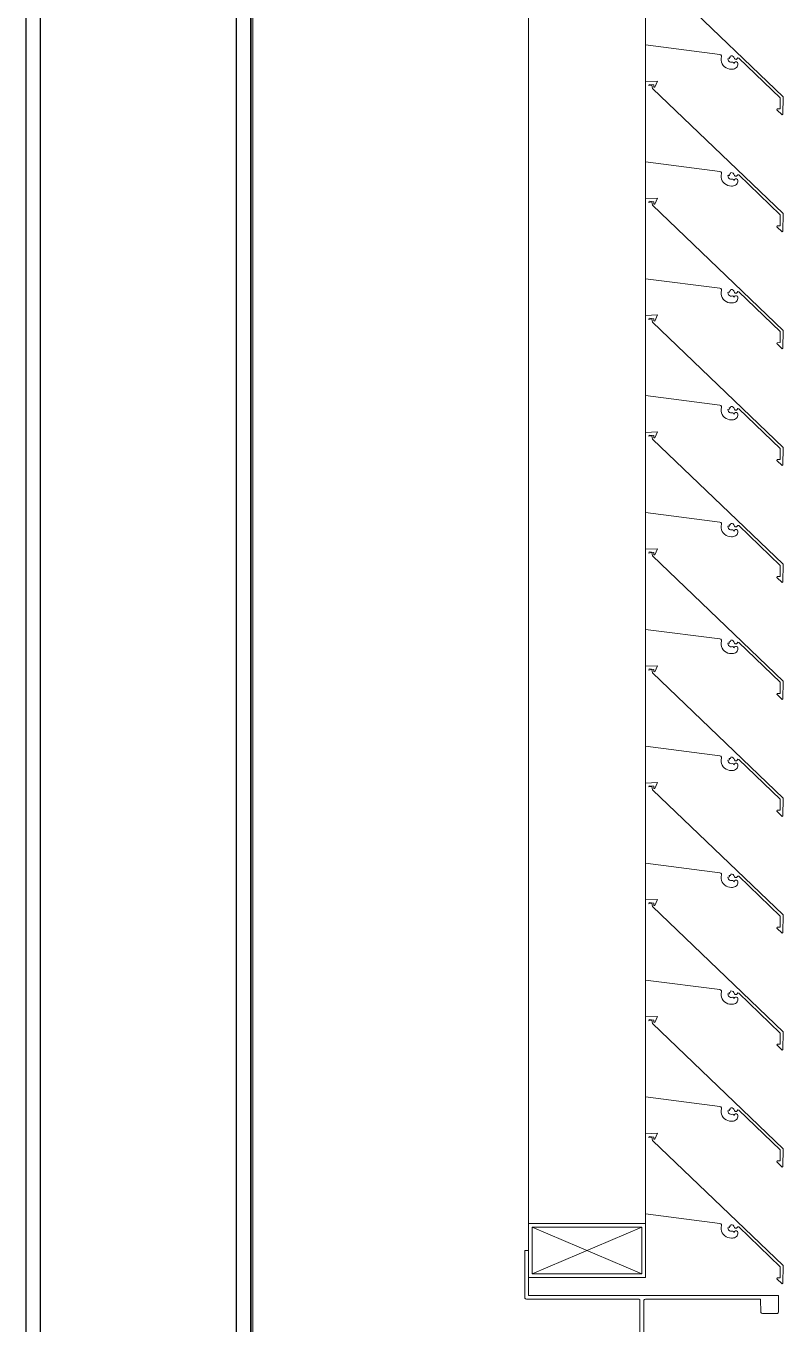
# Model space of a CAD drawing. Header units: millimetres. Extents: x -220592 to 404889, y -217665 to 38245.
# Drawn here: x 36473 to 36894, y -40585 to -39863 of the extents above; entities that cross this region are included whole.
import ezdxf

# ---------------------------------------------------------------- set-up
doc = ezdxf.new("R2010")
doc.units = ezdxf.units.MM
doc.set_wipeout_variables(frame=1)
doc.linetypes.add('XKITLINE00', pattern=[0])
for name, color, linetype in [('000 - 0_HIDE_OBJ_FRAMING_DEF_SUB_1', 7, 'Continuous'), ('000 - STRUCTURE_STEEL_FRAMING_SUB_COLOR_1', 7, 'Continuous'), ('000 - STRUCTURE_STEEL_FRAMING_SUB_COLOR_2', 7, 'Continuous'), ('000 - STRUCTURE_STEEL_FRAMING_WIPEOUT_', 7, 'Continuous')]:
    doc.layers.add(name, color=color, linetype=linetype)
doc.layers.add('Part', color=7, linetype='Continuous', lineweight=0)

# ---------------------------------------------------------------- blocks, each defined once
blk = doc.blocks.new('*A14519')
at = {"layer": 'Part', "color": 7, "linetype": 'XKITLINE00', "lineweight": 0}
for p, q in [((-81.668236, 116.556123), (-81.668243, 116.110453)), ((-81.60055, 116.558745), (-81.668236, 116.556123)), ((-81.648356, 116.534428), (-81.64632, 116.541001)), ((-81.63134, 116.537332), (-81.648356, 116.534428)), ((-81.64632, 116.541001), (-81.621337, 116.537861)), ((-81.628443, 116.518789), (-81.63134, 116.537332)), ((-80.903321, 115.822543), (-81.628443, 116.518789)), ((-81.621337, 116.537861), (-81.621208, 116.52567)), ((-81.621208, 116.52567), (-81.616085, 116.525258)), ((-81.616085, 116.525258), (-81.60055, 116.558745)), ((-81.668243, 116.110453), (-81.254237, 116.057423)), ((-81.254237, 116.057423), (-81.249162, 116.055233)), ((-81.249162, 116.055233), (-81.246025, 116.050681)), ((-81.245786, 116.045159), (-81.247272, 116.035025)), ((-81.247272, 116.035025), (-81.246897, 116.024789)), ((-81.246897, 116.024789), (-81.244674, 116.01479)), ((-81.246025, 116.050681), (-81.245786, 116.045159)), ((-81.244674, 116.01479), (-81.240676, 116.00536)), ((-81.240676, 116.00536), (-81.235036, 115.99681)), ((-81.235036, 115.99681), (-81.22794, 115.989423)), ((-81.209279, 116.033625), (-81.201573, 116.034731)), ((-81.20871, 116.027141), (-81.209279, 116.033625)), ((-81.205908, 116.021267), (-81.20871, 116.027141)), ((-81.201226, 116.016745), (-81.205908, 116.021267)), ((-81.202743, 116.041791), (-81.195578, 116.042735)), ((-81.201573, 116.034731), (-81.202743, 116.041791)), ((-81.195258, 116.014147), (-81.201226, 116.016745)), ((-81.195578, 116.042735), (-81.193256, 116.050125)), ((-81.188758, 116.013803), (-81.195258, 116.014147)), ((-81.193256, 116.050125), (-81.186584, 116.049703)), ((-81.18284, 116.014708), (-81.188758, 116.013803)), ((-81.186584, 116.049703), (-81.180508, 116.046913)), ((-81.178029, 116.012301), (-81.18284, 116.014708)), ((-81.180508, 116.046913), (-81.175841, 116.042126)), ((-81.175999, 116.00732), (-81.178029, 116.012301)), ((-81.173057, 116.012792), (-81.175999, 116.00732)), ((-81.175841, 116.042126), (-81.172727, 116.034553)), ((-81.1679, 116.01601), (-81.173057, 116.012792)), ((-81.172727, 116.034553), (-81.168544, 116.030396)), ((-81.168544, 116.030396), (-81.16265, 116.03019)), ((-81.161823, 116.015998), (-81.1679, 116.01601)), ((-81.16265, 116.03019), (-81.158186, 116.034044)), ((-81.156679, 116.012761), (-81.161823, 116.015998)), ((-81.159024, 115.988958), (-81.15627, 115.994021)), ((-81.158186, 116.034044), (-81.154531, 116.038671)), ((-81.154039, 116.007287), (-81.156679, 116.012761)), ((-81.15627, 115.994021), (-81.154535, 115.999517)), ((-81.154535, 115.999517), (-81.154039, 116.007287)), ((-81.154531, 116.038671), (-81.149372, 116.037579)), ((-81.149372, 116.037579), (-80.918356, 115.816176)), ((-81.22794, 115.989423), (-81.219624, 115.983445)), ((-81.219624, 115.983445), (-81.210361, 115.979072)), ((-81.210361, 115.979072), (-81.20046, 115.976449)), ((-81.20046, 115.976449), (-81.190247, 115.975664)), ((-81.190247, 115.975664), (-81.183448, 115.975762)), ((-81.183448, 115.975762), (-81.17772, 115.976398)), ((-81.17772, 115.976398), (-81.172219, 115.978117)), ((-81.172219, 115.978117), (-81.167149, 115.980857)), ((-81.167149, 115.980857), (-81.162695, 115.984515)), ((-81.162695, 115.984515), (-81.159024, 115.988958)), ((-80.918356, 115.816176), (-80.918699, 115.75483)), ((-80.903874, 115.723392), (-80.903321, 115.822543)), ((-80.936119, 115.754733), (-80.937204, 115.749812)), ((-80.937204, 115.749812), (-80.908555, 115.720923)), ((-80.918699, 115.75483), (-80.936119, 115.754733)), ((-80.908555, 115.720923), (-80.903874, 115.723392))]:
    blk.add_line(p, q, dxfattribs=at)
blk = doc.blocks.new('*A14520')
at = {"layer": 'Part', "color": 7, "linetype": 'XKITLINE00', "lineweight": 0}
for p, q in [((-81.668236, 115.906123), (-81.668243, 115.460453)), ((-81.60055, 115.908745), (-81.668236, 115.906123)), ((-81.648356, 115.884428), (-81.64632, 115.891001)), ((-81.63134, 115.887332), (-81.648356, 115.884428)), ((-81.64632, 115.891001), (-81.621337, 115.887861)), ((-81.628443, 115.868789), (-81.63134, 115.887332)), ((-80.903321, 115.172543), (-81.628443, 115.868789)), ((-81.621337, 115.887861), (-81.621208, 115.87567)), ((-81.621208, 115.87567), (-81.616085, 115.875258)), ((-81.616085, 115.875258), (-81.60055, 115.908745)), ((-81.668243, 115.460453), (-81.254237, 115.407423)), ((-81.254237, 115.407423), (-81.249162, 115.405233)), ((-81.249162, 115.405233), (-81.246025, 115.400681)), ((-81.245786, 115.395159), (-81.247272, 115.385025)), ((-81.247272, 115.385025), (-81.246897, 115.374789)), ((-81.246897, 115.374789), (-81.244674, 115.36479)), ((-81.246025, 115.400681), (-81.245786, 115.395159)), ((-81.244674, 115.36479), (-81.240676, 115.35536)), ((-81.240676, 115.35536), (-81.235036, 115.34681)), ((-81.235036, 115.34681), (-81.22794, 115.339423)), ((-81.209279, 115.383625), (-81.201573, 115.384731)), ((-81.20871, 115.377141), (-81.209279, 115.383625)), ((-81.205908, 115.371267), (-81.20871, 115.377141)), ((-81.201226, 115.366745), (-81.205908, 115.371267)), ((-81.202743, 115.391791), (-81.195578, 115.392735)), ((-81.201573, 115.384731), (-81.202743, 115.391791)), ((-81.195258, 115.364147), (-81.201226, 115.366745)), ((-81.195578, 115.392735), (-81.193256, 115.400125)), ((-81.188758, 115.363803), (-81.195258, 115.364147)), ((-81.193256, 115.400125), (-81.186584, 115.399703)), ((-81.18284, 115.364708), (-81.188758, 115.363803)), ((-81.186584, 115.399703), (-81.180508, 115.396913)), ((-81.178029, 115.362301), (-81.18284, 115.364708)), ((-81.180508, 115.396913), (-81.175841, 115.392126)), ((-81.175999, 115.35732), (-81.178029, 115.362301)), ((-81.173057, 115.362792), (-81.175999, 115.35732)), ((-81.175841, 115.392126), (-81.172727, 115.384553)), ((-81.1679, 115.36601), (-81.173057, 115.362792)), ((-81.172727, 115.384553), (-81.168544, 115.380396)), ((-81.168544, 115.380396), (-81.16265, 115.38019)), ((-81.161823, 115.365998), (-81.1679, 115.36601)), ((-81.16265, 115.38019), (-81.158186, 115.384044)), ((-81.156679, 115.362761), (-81.161823, 115.365998)), ((-81.159024, 115.338958), (-81.15627, 115.344021)), ((-81.158186, 115.384044), (-81.154531, 115.388671)), ((-81.154039, 115.357287), (-81.156679, 115.362761)), ((-81.15627, 115.344021), (-81.154535, 115.349517)), ((-81.154535, 115.349517), (-81.154039, 115.357287)), ((-81.154531, 115.388671), (-81.149372, 115.387579)), ((-81.149372, 115.387579), (-80.918356, 115.166176)), ((-81.22794, 115.339423), (-81.219624, 115.333445)), ((-81.219624, 115.333445), (-81.210361, 115.329072)), ((-81.210361, 115.329072), (-81.20046, 115.326449)), ((-81.20046, 115.326449), (-81.190247, 115.325664)), ((-81.190247, 115.325664), (-81.183448, 115.325762)), ((-81.183448, 115.325762), (-81.17772, 115.326398)), ((-81.17772, 115.326398), (-81.172219, 115.328117)), ((-81.172219, 115.328117), (-81.167149, 115.330857)), ((-81.167149, 115.330857), (-81.162695, 115.334515)), ((-81.162695, 115.334515), (-81.159024, 115.338958)), ((-80.918356, 115.166176), (-80.918699, 115.10483)), ((-80.903874, 115.073392), (-80.903321, 115.172543)), ((-80.936119, 115.104733), (-80.937204, 115.099812)), ((-80.937204, 115.099812), (-80.908555, 115.070923)), ((-80.918699, 115.10483), (-80.936119, 115.104733)), ((-80.908555, 115.070923), (-80.903874, 115.073392))]:
    blk.add_line(p, q, dxfattribs=at)
blk = doc.blocks.new('*A14521')
at = {"layer": 'Part', "color": 7, "linetype": 'XKITLINE00', "lineweight": 0}
for p, q in [((-81.668236, 115.256123), (-81.668243, 114.810453)), ((-81.60055, 115.258745), (-81.668236, 115.256123)), ((-81.648356, 115.234428), (-81.64632, 115.241001)), ((-81.63134, 115.237332), (-81.648356, 115.234428)), ((-81.64632, 115.241001), (-81.621337, 115.237861)), ((-81.628443, 115.218789), (-81.63134, 115.237332)), ((-80.903321, 114.522543), (-81.628443, 115.218789)), ((-81.621337, 115.237861), (-81.621208, 115.22567)), ((-81.621208, 115.22567), (-81.616085, 115.225258)), ((-81.616085, 115.225258), (-81.60055, 115.258745)), ((-81.668243, 114.810453), (-81.254237, 114.757423)), ((-81.254237, 114.757423), (-81.249162, 114.755233)), ((-81.249162, 114.755233), (-81.246025, 114.750681)), ((-81.245786, 114.745159), (-81.247272, 114.735025)), ((-81.247272, 114.735025), (-81.246897, 114.724789)), ((-81.246897, 114.724789), (-81.244674, 114.71479)), ((-81.246025, 114.750681), (-81.245786, 114.745159)), ((-81.244674, 114.71479), (-81.240676, 114.70536)), ((-81.240676, 114.70536), (-81.235036, 114.69681)), ((-81.235036, 114.69681), (-81.22794, 114.689423)), ((-81.209279, 114.733625), (-81.201573, 114.734731)), ((-81.20871, 114.727141), (-81.209279, 114.733625)), ((-81.205908, 114.721267), (-81.20871, 114.727141)), ((-81.201226, 114.716745), (-81.205908, 114.721267)), ((-81.202743, 114.741791), (-81.195578, 114.742735)), ((-81.201573, 114.734731), (-81.202743, 114.741791)), ((-81.195258, 114.714147), (-81.201226, 114.716745)), ((-81.195578, 114.742735), (-81.193256, 114.750125)), ((-81.188758, 114.713803), (-81.195258, 114.714147)), ((-81.193256, 114.750125), (-81.186584, 114.749703)), ((-81.18284, 114.714708), (-81.188758, 114.713803)), ((-81.186584, 114.749703), (-81.180508, 114.746913)), ((-81.178029, 114.712301), (-81.18284, 114.714708)), ((-81.180508, 114.746913), (-81.175841, 114.742126)), ((-81.175999, 114.70732), (-81.178029, 114.712301)), ((-81.173057, 114.712792), (-81.175999, 114.70732)), ((-81.175841, 114.742126), (-81.172727, 114.734553)), ((-81.1679, 114.71601), (-81.173057, 114.712792)), ((-81.172727, 114.734553), (-81.168544, 114.730396)), ((-81.168544, 114.730396), (-81.16265, 114.73019)), ((-81.161823, 114.715998), (-81.1679, 114.71601)), ((-81.16265, 114.73019), (-81.158186, 114.734044)), ((-81.156679, 114.712761), (-81.161823, 114.715998)), ((-81.159024, 114.688958), (-81.15627, 114.694021)), ((-81.158186, 114.734044), (-81.154531, 114.738671)), ((-81.154039, 114.707287), (-81.156679, 114.712761)), ((-81.15627, 114.694021), (-81.154535, 114.699517)), ((-81.154535, 114.699517), (-81.154039, 114.707287)), ((-81.154531, 114.738671), (-81.149372, 114.737579)), ((-81.149372, 114.737579), (-80.918356, 114.516176)), ((-81.22794, 114.689423), (-81.219624, 114.683445)), ((-81.219624, 114.683445), (-81.210361, 114.679072)), ((-81.210361, 114.679072), (-81.20046, 114.676449)), ((-81.20046, 114.676449), (-81.190247, 114.675664)), ((-81.190247, 114.675664), (-81.183448, 114.675762)), ((-81.183448, 114.675762), (-81.17772, 114.676398)), ((-81.17772, 114.676398), (-81.172219, 114.678117)), ((-81.172219, 114.678117), (-81.167149, 114.680857)), ((-81.167149, 114.680857), (-81.162695, 114.684515)), ((-81.162695, 114.684515), (-81.159024, 114.688958)), ((-80.918356, 114.516176), (-80.918699, 114.45483)), ((-80.903874, 114.423392), (-80.903321, 114.522543)), ((-80.936119, 114.454733), (-80.937204, 114.449812)), ((-80.937204, 114.449812), (-80.908555, 114.420923)), ((-80.918699, 114.45483), (-80.936119, 114.454733)), ((-80.908555, 114.420923), (-80.903874, 114.423392))]:
    blk.add_line(p, q, dxfattribs=at)
blk = doc.blocks.new('*A14522')
at = {"layer": 'Part', "color": 7, "linetype": 'XKITLINE00', "lineweight": 0}
for p, q in [((-81.668236, 114.606123), (-81.668243, 114.160453)), ((-81.60055, 114.608745), (-81.668236, 114.606123)), ((-81.648356, 114.584428), (-81.64632, 114.591001)), ((-81.63134, 114.587332), (-81.648356, 114.584428)), ((-81.64632, 114.591001), (-81.621337, 114.587861)), ((-81.628443, 114.568789), (-81.63134, 114.587332)), ((-80.903321, 113.872543), (-81.628443, 114.568789)), ((-81.621337, 114.587861), (-81.621208, 114.57567)), ((-81.621208, 114.57567), (-81.616085, 114.575258)), ((-81.616085, 114.575258), (-81.60055, 114.608745)), ((-81.668243, 114.160453), (-81.254237, 114.107423)), ((-81.254237, 114.107423), (-81.249162, 114.105233)), ((-81.249162, 114.105233), (-81.246025, 114.100681)), ((-81.245786, 114.095159), (-81.247272, 114.085025)), ((-81.247272, 114.085025), (-81.246897, 114.074789)), ((-81.246897, 114.074789), (-81.244674, 114.06479)), ((-81.246025, 114.100681), (-81.245786, 114.095159)), ((-81.244674, 114.06479), (-81.240676, 114.05536)), ((-81.240676, 114.05536), (-81.235036, 114.04681)), ((-81.235036, 114.04681), (-81.22794, 114.039423)), ((-81.209279, 114.083625), (-81.201573, 114.084731)), ((-81.20871, 114.077141), (-81.209279, 114.083625)), ((-81.205908, 114.071267), (-81.20871, 114.077141)), ((-81.201226, 114.066745), (-81.205908, 114.071267)), ((-81.202743, 114.091791), (-81.195578, 114.092735)), ((-81.201573, 114.084731), (-81.202743, 114.091791)), ((-81.195258, 114.064147), (-81.201226, 114.066745)), ((-81.195578, 114.092735), (-81.193256, 114.100125)), ((-81.188758, 114.063803), (-81.195258, 114.064147)), ((-81.193256, 114.100125), (-81.186584, 114.099703)), ((-81.18284, 114.064708), (-81.188758, 114.063803)), ((-81.186584, 114.099703), (-81.180508, 114.096913)), ((-81.178029, 114.062301), (-81.18284, 114.064708)), ((-81.180508, 114.096913), (-81.175841, 114.092126)), ((-81.175999, 114.05732), (-81.178029, 114.062301)), ((-81.173057, 114.062792), (-81.175999, 114.05732)), ((-81.175841, 114.092126), (-81.172727, 114.084553)), ((-81.1679, 114.06601), (-81.173057, 114.062792)), ((-81.172727, 114.084553), (-81.168544, 114.080396)), ((-81.168544, 114.080396), (-81.16265, 114.08019)), ((-81.161823, 114.065998), (-81.1679, 114.06601)), ((-81.16265, 114.08019), (-81.158186, 114.084044)), ((-81.156679, 114.062761), (-81.161823, 114.065998)), ((-81.159024, 114.038958), (-81.15627, 114.044021)), ((-81.158186, 114.084044), (-81.154531, 114.088671)), ((-81.154039, 114.057287), (-81.156679, 114.062761)), ((-81.15627, 114.044021), (-81.154535, 114.049517)), ((-81.154535, 114.049517), (-81.154039, 114.057287)), ((-81.154531, 114.088671), (-81.149372, 114.087579)), ((-81.149372, 114.087579), (-80.918356, 113.866176)), ((-81.22794, 114.039423), (-81.219624, 114.033445)), ((-81.219624, 114.033445), (-81.210361, 114.029072)), ((-81.210361, 114.029072), (-81.20046, 114.026449)), ((-81.20046, 114.026449), (-81.190247, 114.025664)), ((-81.190247, 114.025664), (-81.183448, 114.025762)), ((-81.183448, 114.025762), (-81.17772, 114.026398)), ((-81.17772, 114.026398), (-81.172219, 114.028117)), ((-81.172219, 114.028117), (-81.167149, 114.030857)), ((-81.167149, 114.030857), (-81.162695, 114.034515)), ((-81.162695, 114.034515), (-81.159024, 114.038958)), ((-80.918356, 113.866176), (-80.918699, 113.80483)), ((-80.903874, 113.773392), (-80.903321, 113.872543)), ((-80.936119, 113.804733), (-80.937204, 113.799812)), ((-80.937204, 113.799812), (-80.908555, 113.770923)), ((-80.918699, 113.80483), (-80.936119, 113.804733)), ((-80.908555, 113.770923), (-80.903874, 113.773392))]:
    blk.add_line(p, q, dxfattribs=at)
blk = doc.blocks.new('*A14523')
at = {"layer": 'Part', "color": 7, "linetype": 'XKITLINE00', "lineweight": 0}
for p, q in [((-81.668236, 113.956123), (-81.668243, 113.510453)), ((-81.60055, 113.958745), (-81.668236, 113.956123)), ((-81.648356, 113.934428), (-81.64632, 113.941001)), ((-81.63134, 113.937332), (-81.648356, 113.934428)), ((-81.64632, 113.941001), (-81.621337, 113.937861)), ((-81.628443, 113.918789), (-81.63134, 113.937332)), ((-80.903321, 113.222543), (-81.628443, 113.918789)), ((-81.621337, 113.937861), (-81.621208, 113.92567)), ((-81.621208, 113.92567), (-81.616085, 113.925258)), ((-81.616085, 113.925258), (-81.60055, 113.958745)), ((-81.668243, 113.510453), (-81.254237, 113.457423)), ((-81.254237, 113.457423), (-81.249162, 113.455233)), ((-81.249162, 113.455233), (-81.246025, 113.450681)), ((-81.245786, 113.445159), (-81.247272, 113.435025)), ((-81.247272, 113.435025), (-81.246897, 113.424789)), ((-81.246897, 113.424789), (-81.244674, 113.41479)), ((-81.246025, 113.450681), (-81.245786, 113.445159)), ((-81.244674, 113.41479), (-81.240676, 113.40536)), ((-81.240676, 113.40536), (-81.235036, 113.39681)), ((-81.235036, 113.39681), (-81.22794, 113.389423)), ((-81.209279, 113.433625), (-81.201573, 113.434731)), ((-81.20871, 113.427141), (-81.209279, 113.433625)), ((-81.205908, 113.421267), (-81.20871, 113.427141)), ((-81.201226, 113.416745), (-81.205908, 113.421267)), ((-81.202743, 113.441791), (-81.195578, 113.442735)), ((-81.201573, 113.434731), (-81.202743, 113.441791)), ((-81.195258, 113.414147), (-81.201226, 113.416745)), ((-81.195578, 113.442735), (-81.193256, 113.450125)), ((-81.188758, 113.413803), (-81.195258, 113.414147)), ((-81.193256, 113.450125), (-81.186584, 113.449703)), ((-81.18284, 113.414708), (-81.188758, 113.413803)), ((-81.186584, 113.449703), (-81.180508, 113.446913)), ((-81.178029, 113.412301), (-81.18284, 113.414708)), ((-81.180508, 113.446913), (-81.175841, 113.442126)), ((-81.175999, 113.40732), (-81.178029, 113.412301)), ((-81.173057, 113.412792), (-81.175999, 113.40732)), ((-81.175841, 113.442126), (-81.172727, 113.434553)), ((-81.1679, 113.41601), (-81.173057, 113.412792)), ((-81.172727, 113.434553), (-81.168544, 113.430396)), ((-81.168544, 113.430396), (-81.16265, 113.43019)), ((-81.161823, 113.415998), (-81.1679, 113.41601)), ((-81.16265, 113.43019), (-81.158186, 113.434044)), ((-81.156679, 113.412761), (-81.161823, 113.415998)), ((-81.158186, 113.434044), (-81.154531, 113.438671)), ((-81.154039, 113.407287), (-81.156679, 113.412761)), ((-81.15627, 113.394021), (-81.154535, 113.399517)), ((-81.154535, 113.399517), (-81.154039, 113.407287)), ((-81.154531, 113.438671), (-81.149372, 113.437579)), ((-81.149372, 113.437579), (-80.918356, 113.216176)), ((-81.22794, 113.389423), (-81.219624, 113.383445)), ((-81.219624, 113.383445), (-81.210361, 113.379072)), ((-81.210361, 113.379072), (-81.20046, 113.376449)), ((-81.20046, 113.376449), (-81.190247, 113.375664)), ((-81.190247, 113.375664), (-81.183448, 113.375762)), ((-81.183448, 113.375762), (-81.17772, 113.376398)), ((-81.17772, 113.376398), (-81.172219, 113.378117)), ((-81.172219, 113.378117), (-81.167149, 113.380857)), ((-81.167149, 113.380857), (-81.162695, 113.384515)), ((-81.162695, 113.384515), (-81.159024, 113.388958)), ((-81.159024, 113.388958), (-81.15627, 113.394021)), ((-80.918356, 113.216176), (-80.918699, 113.15483)), ((-80.903874, 113.123392), (-80.903321, 113.222543)), ((-80.936119, 113.154733), (-80.937204, 113.149812)), ((-80.937204, 113.149812), (-80.908555, 113.120923)), ((-80.918699, 113.15483), (-80.936119, 113.154733)), ((-80.908555, 113.120923), (-80.903874, 113.123392))]:
    blk.add_line(p, q, dxfattribs=at)
blk = doc.blocks.new('*A14524')
at = {"layer": 'Part', "color": 7, "linetype": 'XKITLINE00', "lineweight": 0}
for p, q in [((-81.668236, 113.306123), (-81.668243, 112.860453)), ((-81.60055, 113.308745), (-81.668236, 113.306123)), ((-81.648356, 113.284428), (-81.64632, 113.291001)), ((-81.63134, 113.287332), (-81.648356, 113.284428)), ((-81.64632, 113.291001), (-81.621337, 113.287861)), ((-81.628443, 113.268789), (-81.63134, 113.287332)), ((-80.903321, 112.572543), (-81.628443, 113.268789)), ((-81.621337, 113.287861), (-81.621208, 113.27567)), ((-81.621208, 113.27567), (-81.616085, 113.275258)), ((-81.616085, 113.275258), (-81.60055, 113.308745)), ((-81.668243, 112.860453), (-81.254237, 112.807423)), ((-81.254237, 112.807423), (-81.249162, 112.805233)), ((-81.249162, 112.805233), (-81.246025, 112.800681)), ((-81.245786, 112.795159), (-81.247272, 112.785025)), ((-81.247272, 112.785025), (-81.246897, 112.774789)), ((-81.246897, 112.774789), (-81.244674, 112.76479)), ((-81.246025, 112.800681), (-81.245786, 112.795159)), ((-81.244674, 112.76479), (-81.240676, 112.75536)), ((-81.240676, 112.75536), (-81.235036, 112.74681)), ((-81.235036, 112.74681), (-81.22794, 112.739423)), ((-81.209279, 112.783625), (-81.201573, 112.784731)), ((-81.20871, 112.777141), (-81.209279, 112.783625)), ((-81.205908, 112.771267), (-81.20871, 112.777141)), ((-81.201226, 112.766745), (-81.205908, 112.771267)), ((-81.202743, 112.791791), (-81.195578, 112.792735)), ((-81.201573, 112.784731), (-81.202743, 112.791791)), ((-81.195258, 112.764147), (-81.201226, 112.766745)), ((-81.195578, 112.792735), (-81.193256, 112.800125)), ((-81.188758, 112.763803), (-81.195258, 112.764147)), ((-81.193256, 112.800125), (-81.186584, 112.799703)), ((-81.18284, 112.764708), (-81.188758, 112.763803)), ((-81.186584, 112.799703), (-81.180508, 112.796913)), ((-81.178029, 112.762301), (-81.18284, 112.764708)), ((-81.180508, 112.796913), (-81.175841, 112.792126)), ((-81.175999, 112.75732), (-81.178029, 112.762301)), ((-81.173057, 112.762792), (-81.175999, 112.75732)), ((-81.175841, 112.792126), (-81.172727, 112.784553)), ((-81.1679, 112.76601), (-81.173057, 112.762792)), ((-81.172727, 112.784553), (-81.168544, 112.780396)), ((-81.168544, 112.780396), (-81.16265, 112.78019)), ((-81.161823, 112.765998), (-81.1679, 112.76601)), ((-81.16265, 112.78019), (-81.158186, 112.784044)), ((-81.156679, 112.762761), (-81.161823, 112.765998)), ((-81.158186, 112.784044), (-81.154531, 112.788671)), ((-81.154039, 112.757287), (-81.156679, 112.762761)), ((-81.15627, 112.744021), (-81.154535, 112.749517)), ((-81.154535, 112.749517), (-81.154039, 112.757287)), ((-81.154531, 112.788671), (-81.149372, 112.787579)), ((-81.149372, 112.787579), (-80.918356, 112.566176)), ((-81.22794, 112.739423), (-81.219624, 112.733445)), ((-81.219624, 112.733445), (-81.210361, 112.729072)), ((-81.210361, 112.729072), (-81.20046, 112.726449)), ((-81.20046, 112.726449), (-81.190247, 112.725664)), ((-81.190247, 112.725664), (-81.183448, 112.725762)), ((-81.183448, 112.725762), (-81.17772, 112.726398)), ((-81.17772, 112.726398), (-81.172219, 112.728117)), ((-81.172219, 112.728117), (-81.167149, 112.730857)), ((-81.167149, 112.730857), (-81.162695, 112.734515)), ((-81.162695, 112.734515), (-81.159024, 112.738958)), ((-81.159024, 112.738958), (-81.15627, 112.744021)), ((-80.918356, 112.566176), (-80.918699, 112.50483)), ((-80.903874, 112.473392), (-80.903321, 112.572543)), ((-80.936119, 112.504733), (-80.937204, 112.499812)), ((-80.937204, 112.499812), (-80.908555, 112.470923)), ((-80.918699, 112.50483), (-80.936119, 112.504733)), ((-80.908555, 112.470923), (-80.903874, 112.473392))]:
    blk.add_line(p, q, dxfattribs=at)
blk = doc.blocks.new('*A14525')
at = {"layer": 'Part', "color": 7, "linetype": 'XKITLINE00', "lineweight": 0}
for p, q in [((-81.668236, 112.656123), (-81.668243, 112.210453)), ((-81.60055, 112.658745), (-81.668236, 112.656123)), ((-81.648356, 112.634428), (-81.64632, 112.641001)), ((-81.63134, 112.637332), (-81.648356, 112.634428)), ((-81.64632, 112.641001), (-81.621337, 112.637861)), ((-81.628443, 112.618789), (-81.63134, 112.637332)), ((-80.903321, 111.922543), (-81.628443, 112.618789)), ((-81.621337, 112.637861), (-81.621208, 112.62567)), ((-81.621208, 112.62567), (-81.616085, 112.625258)), ((-81.616085, 112.625258), (-81.60055, 112.658745)), ((-81.668243, 112.210453), (-81.254237, 112.157423)), ((-81.254237, 112.157423), (-81.249162, 112.155233)), ((-81.249162, 112.155233), (-81.246025, 112.150681)), ((-81.245786, 112.145159), (-81.247272, 112.135025)), ((-81.247272, 112.135025), (-81.246897, 112.124789)), ((-81.246897, 112.124789), (-81.244674, 112.11479)), ((-81.246025, 112.150681), (-81.245786, 112.145159)), ((-81.244674, 112.11479), (-81.240676, 112.10536)), ((-81.240676, 112.10536), (-81.235036, 112.09681)), ((-81.235036, 112.09681), (-81.22794, 112.089423)), ((-81.209279, 112.133625), (-81.201573, 112.134731)), ((-81.20871, 112.127141), (-81.209279, 112.133625)), ((-81.205908, 112.121267), (-81.20871, 112.127141)), ((-81.201226, 112.116745), (-81.205908, 112.121267)), ((-81.202743, 112.141791), (-81.195578, 112.142735)), ((-81.201573, 112.134731), (-81.202743, 112.141791)), ((-81.195258, 112.114147), (-81.201226, 112.116745)), ((-81.195578, 112.142735), (-81.193256, 112.150125)), ((-81.188758, 112.113803), (-81.195258, 112.114147)), ((-81.193256, 112.150125), (-81.186584, 112.149703)), ((-81.18284, 112.114708), (-81.188758, 112.113803)), ((-81.186584, 112.149703), (-81.180508, 112.146913)), ((-81.178029, 112.112301), (-81.18284, 112.114708)), ((-81.180508, 112.146913), (-81.175841, 112.142126)), ((-81.175999, 112.10732), (-81.178029, 112.112301)), ((-81.173057, 112.112792), (-81.175999, 112.10732)), ((-81.175841, 112.142126), (-81.172727, 112.134553)), ((-81.1679, 112.11601), (-81.173057, 112.112792)), ((-81.172727, 112.134553), (-81.168544, 112.130396)), ((-81.168544, 112.130396), (-81.16265, 112.13019)), ((-81.161823, 112.115998), (-81.1679, 112.11601)), ((-81.16265, 112.13019), (-81.158186, 112.134044)), ((-81.156679, 112.112761), (-81.161823, 112.115998)), ((-81.158186, 112.134044), (-81.154531, 112.138671)), ((-81.154039, 112.107287), (-81.156679, 112.112761)), ((-81.15627, 112.094021), (-81.154535, 112.099517)), ((-81.154535, 112.099517), (-81.154039, 112.107287)), ((-81.154531, 112.138671), (-81.149372, 112.137579)), ((-81.149372, 112.137579), (-80.918356, 111.916176)), ((-81.22794, 112.089423), (-81.219624, 112.083445)), ((-81.219624, 112.083445), (-81.210361, 112.079072)), ((-81.210361, 112.079072), (-81.20046, 112.076449)), ((-81.20046, 112.076449), (-81.190247, 112.075664)), ((-81.190247, 112.075664), (-81.183448, 112.075762)), ((-81.183448, 112.075762), (-81.17772, 112.076398)), ((-81.17772, 112.076398), (-81.172219, 112.078117)), ((-81.172219, 112.078117), (-81.167149, 112.080857)), ((-81.167149, 112.080857), (-81.162695, 112.084515)), ((-81.162695, 112.084515), (-81.159024, 112.088958)), ((-81.159024, 112.088958), (-81.15627, 112.094021)), ((-80.918356, 111.916176), (-80.918699, 111.85483)), ((-80.903874, 111.823392), (-80.903321, 111.922543)), ((-80.936119, 111.854733), (-80.937204, 111.849812)), ((-80.937204, 111.849812), (-80.908555, 111.820923)), ((-80.918699, 111.85483), (-80.936119, 111.854733)), ((-80.908555, 111.820923), (-80.903874, 111.823392))]:
    blk.add_line(p, q, dxfattribs=at)
blk = doc.blocks.new('*A14526')
at = {"layer": 'Part', "color": 7, "linetype": 'XKITLINE00', "lineweight": 0}
for p, q in [((-81.668236, 112.006123), (-81.668243, 111.560453)), ((-81.60055, 112.008745), (-81.668236, 112.006123)), ((-81.648356, 111.984428), (-81.64632, 111.991001)), ((-81.63134, 111.987332), (-81.648356, 111.984428)), ((-81.64632, 111.991001), (-81.621337, 111.987861)), ((-81.628443, 111.968789), (-81.63134, 111.987332)), ((-80.903321, 111.272543), (-81.628443, 111.968789)), ((-81.621337, 111.987861), (-81.621208, 111.97567)), ((-81.621208, 111.97567), (-81.616085, 111.975258)), ((-81.616085, 111.975258), (-81.60055, 112.008745)), ((-81.668243, 111.560453), (-81.254237, 111.507423)), ((-81.254237, 111.507423), (-81.249162, 111.505233)), ((-81.249162, 111.505233), (-81.246025, 111.500681)), ((-81.245786, 111.495159), (-81.247272, 111.485025)), ((-81.247272, 111.485025), (-81.246897, 111.474789)), ((-81.246897, 111.474789), (-81.244674, 111.46479)), ((-81.246025, 111.500681), (-81.245786, 111.495159)), ((-81.244674, 111.46479), (-81.240676, 111.45536)), ((-81.240676, 111.45536), (-81.235036, 111.44681)), ((-81.235036, 111.44681), (-81.22794, 111.439423)), ((-81.209279, 111.483625), (-81.201573, 111.484731)), ((-81.20871, 111.477141), (-81.209279, 111.483625)), ((-81.205908, 111.471267), (-81.20871, 111.477141)), ((-81.201226, 111.466745), (-81.205908, 111.471267)), ((-81.202743, 111.491791), (-81.195578, 111.492735)), ((-81.201573, 111.484731), (-81.202743, 111.491791)), ((-81.195258, 111.464147), (-81.201226, 111.466745)), ((-81.195578, 111.492735), (-81.193256, 111.500125)), ((-81.188758, 111.463803), (-81.195258, 111.464147)), ((-81.193256, 111.500125), (-81.186584, 111.499703)), ((-81.18284, 111.464708), (-81.188758, 111.463803)), ((-81.186584, 111.499703), (-81.180508, 111.496913)), ((-81.178029, 111.462301), (-81.18284, 111.464708)), ((-81.180508, 111.496913), (-81.175841, 111.492126)), ((-81.175999, 111.45732), (-81.178029, 111.462301)), ((-81.173057, 111.462792), (-81.175999, 111.45732)), ((-81.175841, 111.492126), (-81.172727, 111.484553)), ((-81.1679, 111.46601), (-81.173057, 111.462792)), ((-81.172727, 111.484553), (-81.168544, 111.480396)), ((-81.168544, 111.480396), (-81.16265, 111.48019)), ((-81.161823, 111.465998), (-81.1679, 111.46601)), ((-81.16265, 111.48019), (-81.158186, 111.484044)), ((-81.156679, 111.462761), (-81.161823, 111.465998)), ((-81.158186, 111.484044), (-81.154531, 111.488671)), ((-81.154039, 111.457287), (-81.156679, 111.462761)), ((-81.15627, 111.444021), (-81.154535, 111.449517)), ((-81.154535, 111.449517), (-81.154039, 111.457287)), ((-81.154531, 111.488671), (-81.149372, 111.487579)), ((-81.149372, 111.487579), (-80.918356, 111.266176)), ((-81.22794, 111.439423), (-81.219624, 111.433445)), ((-81.219624, 111.433445), (-81.210361, 111.429072)), ((-81.210361, 111.429072), (-81.20046, 111.426449)), ((-81.20046, 111.426449), (-81.190247, 111.425664)), ((-81.190247, 111.425664), (-81.183448, 111.425762)), ((-81.183448, 111.425762), (-81.17772, 111.426398)), ((-81.17772, 111.426398), (-81.172219, 111.428117)), ((-81.172219, 111.428117), (-81.167149, 111.430857)), ((-81.167149, 111.430857), (-81.162695, 111.434515)), ((-81.162695, 111.434515), (-81.159024, 111.438958)), ((-81.159024, 111.438958), (-81.15627, 111.444021)), ((-80.918356, 111.266176), (-80.918699, 111.20483)), ((-80.903874, 111.173392), (-80.903321, 111.272543)), ((-80.936119, 111.204733), (-80.937204, 111.199812)), ((-80.937204, 111.199812), (-80.908555, 111.170923)), ((-80.918699, 111.20483), (-80.936119, 111.204733)), ((-80.908555, 111.170923), (-80.903874, 111.173392))]:
    blk.add_line(p, q, dxfattribs=at)
blk = doc.blocks.new('*A14527')
at = {"layer": 'Part', "color": 7, "linetype": 'XKITLINE00', "lineweight": 0}
for p, q in [((-81.668236, 111.356123), (-81.668243, 110.910453)), ((-81.60055, 111.358745), (-81.668236, 111.356123)), ((-81.648356, 111.334428), (-81.64632, 111.341001)), ((-81.63134, 111.337332), (-81.648356, 111.334428)), ((-81.64632, 111.341001), (-81.621337, 111.337861)), ((-81.628443, 111.318789), (-81.63134, 111.337332)), ((-80.903321, 110.622543), (-81.628443, 111.318789)), ((-81.621337, 111.337861), (-81.621208, 111.32567)), ((-81.621208, 111.32567), (-81.616085, 111.325258)), ((-81.616085, 111.325258), (-81.60055, 111.358745)), ((-81.668243, 110.910453), (-81.254237, 110.857423)), ((-81.254237, 110.857423), (-81.249162, 110.855233)), ((-81.249162, 110.855233), (-81.246025, 110.850681)), ((-81.245786, 110.845159), (-81.247272, 110.835025)), ((-81.247272, 110.835025), (-81.246897, 110.824789)), ((-81.246897, 110.824789), (-81.244674, 110.81479)), ((-81.246025, 110.850681), (-81.245786, 110.845159)), ((-81.244674, 110.81479), (-81.240676, 110.80536)), ((-81.240676, 110.80536), (-81.235036, 110.79681)), ((-81.235036, 110.79681), (-81.22794, 110.789423)), ((-81.209279, 110.833625), (-81.201573, 110.834731)), ((-81.20871, 110.827141), (-81.209279, 110.833625)), ((-81.205908, 110.821267), (-81.20871, 110.827141)), ((-81.201226, 110.816745), (-81.205908, 110.821267)), ((-81.202743, 110.841791), (-81.195578, 110.842735)), ((-81.201573, 110.834731), (-81.202743, 110.841791)), ((-81.195258, 110.814147), (-81.201226, 110.816745)), ((-81.195578, 110.842735), (-81.193256, 110.850125)), ((-81.188758, 110.813803), (-81.195258, 110.814147)), ((-81.193256, 110.850125), (-81.186584, 110.849703)), ((-81.18284, 110.814708), (-81.188758, 110.813803)), ((-81.186584, 110.849703), (-81.180508, 110.846913)), ((-81.178029, 110.812301), (-81.18284, 110.814708)), ((-81.180508, 110.846913), (-81.175841, 110.842126)), ((-81.175999, 110.80732), (-81.178029, 110.812301)), ((-81.173057, 110.812792), (-81.175999, 110.80732)), ((-81.175841, 110.842126), (-81.172727, 110.834553)), ((-81.1679, 110.81601), (-81.173057, 110.812792)), ((-81.172727, 110.834553), (-81.168544, 110.830396)), ((-81.168544, 110.830396), (-81.16265, 110.83019)), ((-81.161823, 110.815998), (-81.1679, 110.81601)), ((-81.16265, 110.83019), (-81.158186, 110.834044)), ((-81.156679, 110.812761), (-81.161823, 110.815998)), ((-81.158186, 110.834044), (-81.154531, 110.838671)), ((-81.154039, 110.807287), (-81.156679, 110.812761)), ((-81.15627, 110.794021), (-81.154535, 110.799517)), ((-81.154535, 110.799517), (-81.154039, 110.807287)), ((-81.154531, 110.838671), (-81.149372, 110.837579)), ((-81.149372, 110.837579), (-80.918356, 110.616176)), ((-81.22794, 110.789423), (-81.219624, 110.783445)), ((-81.219624, 110.783445), (-81.210361, 110.779072)), ((-81.210361, 110.779072), (-81.20046, 110.776449)), ((-81.20046, 110.776449), (-81.190247, 110.775664)), ((-81.190247, 110.775664), (-81.183448, 110.775762)), ((-81.183448, 110.775762), (-81.17772, 110.776398)), ((-81.17772, 110.776398), (-81.172219, 110.778117)), ((-81.172219, 110.778117), (-81.167149, 110.780857)), ((-81.167149, 110.780857), (-81.162695, 110.784515)), ((-81.162695, 110.784515), (-81.159024, 110.788958)), ((-81.159024, 110.788958), (-81.15627, 110.794021)), ((-80.918356, 110.616176), (-80.918699, 110.55483)), ((-80.903874, 110.523392), (-80.903321, 110.622543)), ((-80.936119, 110.554733), (-80.937204, 110.549812)), ((-80.937204, 110.549812), (-80.908555, 110.520923)), ((-80.918699, 110.55483), (-80.936119, 110.554733)), ((-80.908555, 110.520923), (-80.903874, 110.523392))]:
    blk.add_line(p, q, dxfattribs=at)
blk = doc.blocks.new('*A14528')
at = {"layer": 'Part', "color": 7, "linetype": 'XKITLINE00', "lineweight": 0}
for p, q in [((-81.668236, 110.706123), (-81.668243, 110.260453)), ((-81.60055, 110.708745), (-81.668236, 110.706123)), ((-81.648356, 110.684428), (-81.64632, 110.691001)), ((-81.63134, 110.687332), (-81.648356, 110.684428)), ((-81.64632, 110.691001), (-81.621337, 110.687861)), ((-81.628443, 110.668789), (-81.63134, 110.687332)), ((-80.903321, 109.972543), (-81.628443, 110.668789)), ((-81.621337, 110.687861), (-81.621208, 110.67567)), ((-81.621208, 110.67567), (-81.616085, 110.675258)), ((-81.616085, 110.675258), (-81.60055, 110.708745)), ((-81.668243, 110.260453), (-81.254237, 110.207423)), ((-81.254237, 110.207423), (-81.249162, 110.205233)), ((-81.249162, 110.205233), (-81.246025, 110.200681)), ((-81.245786, 110.195159), (-81.247272, 110.185025)), ((-81.247272, 110.185025), (-81.246897, 110.174789)), ((-81.246897, 110.174789), (-81.244674, 110.16479)), ((-81.246025, 110.200681), (-81.245786, 110.195159)), ((-81.244674, 110.16479), (-81.240676, 110.15536)), ((-81.240676, 110.15536), (-81.235036, 110.14681)), ((-81.235036, 110.14681), (-81.22794, 110.139423)), ((-81.209279, 110.183625), (-81.201573, 110.184731)), ((-81.20871, 110.177141), (-81.209279, 110.183625)), ((-81.205908, 110.171267), (-81.20871, 110.177141)), ((-81.201226, 110.166745), (-81.205908, 110.171267)), ((-81.202743, 110.191791), (-81.195578, 110.192735)), ((-81.201573, 110.184731), (-81.202743, 110.191791)), ((-81.195258, 110.164147), (-81.201226, 110.166745)), ((-81.195578, 110.192735), (-81.193256, 110.200125)), ((-81.188758, 110.163803), (-81.195258, 110.164147)), ((-81.193256, 110.200125), (-81.186584, 110.199703)), ((-81.18284, 110.164708), (-81.188758, 110.163803)), ((-81.186584, 110.199703), (-81.180508, 110.196913)), ((-81.178029, 110.162301), (-81.18284, 110.164708)), ((-81.180508, 110.196913), (-81.175841, 110.192126)), ((-81.175999, 110.15732), (-81.178029, 110.162301)), ((-81.173057, 110.162792), (-81.175999, 110.15732)), ((-81.175841, 110.192126), (-81.172727, 110.184553)), ((-81.1679, 110.16601), (-81.173057, 110.162792)), ((-81.172727, 110.184553), (-81.168544, 110.180396)), ((-81.168544, 110.180396), (-81.16265, 110.18019)), ((-81.161823, 110.165998), (-81.1679, 110.16601)), ((-81.16265, 110.18019), (-81.158186, 110.184044)), ((-81.156679, 110.162761), (-81.161823, 110.165998)), ((-81.158186, 110.184044), (-81.154531, 110.188671)), ((-81.154039, 110.157287), (-81.156679, 110.162761)), ((-81.15627, 110.144021), (-81.154535, 110.149517)), ((-81.154535, 110.149517), (-81.154039, 110.157287)), ((-81.154531, 110.188671), (-81.149372, 110.187579)), ((-81.149372, 110.187579), (-80.918356, 109.966176)), ((-81.22794, 110.139423), (-81.219624, 110.133445)), ((-81.219624, 110.133445), (-81.210361, 110.129072)), ((-81.210361, 110.129072), (-81.20046, 110.126449)), ((-81.20046, 110.126449), (-81.190247, 110.125664)), ((-81.190247, 110.125664), (-81.183448, 110.125762)), ((-81.183448, 110.125762), (-81.17772, 110.126398)), ((-81.17772, 110.126398), (-81.172219, 110.128117)), ((-81.172219, 110.128117), (-81.167149, 110.130857)), ((-81.167149, 110.130857), (-81.162695, 110.134515)), ((-81.162695, 110.134515), (-81.159024, 110.138958)), ((-81.159024, 110.138958), (-81.15627, 110.144021)), ((-80.918356, 109.966176), (-80.918699, 109.90483)), ((-80.903874, 109.873392), (-80.903321, 109.972543)), ((-80.936119, 109.904733), (-80.937204, 109.899812)), ((-80.937204, 109.899812), (-80.908555, 109.870923)), ((-80.918699, 109.90483), (-80.936119, 109.904733)), ((-80.908555, 109.870923), (-80.903874, 109.873392))]:
    blk.add_line(p, q, dxfattribs=at)
blk = doc.blocks.new('*A14529')
at = {"layer": 'Part', "color": 7, "linetype": 'XKITLINE00', "lineweight": 0}
for p, q in [((-81.668236, 110.056123), (-81.668243, 109.610453)), ((-81.60055, 110.058745), (-81.668236, 110.056123)), ((-81.648356, 110.034428), (-81.64632, 110.041001)), ((-81.63134, 110.037332), (-81.648356, 110.034428)), ((-81.64632, 110.041001), (-81.621337, 110.037861)), ((-81.628443, 110.018789), (-81.63134, 110.037332)), ((-80.903321, 109.322543), (-81.628443, 110.018789)), ((-81.621337, 110.037861), (-81.621208, 110.02567)), ((-81.621208, 110.02567), (-81.616085, 110.025258)), ((-81.616085, 110.025258), (-81.60055, 110.058745)), ((-81.668243, 109.610453), (-81.254237, 109.557423)), ((-81.254237, 109.557423), (-81.249162, 109.555233)), ((-81.249162, 109.555233), (-81.246025, 109.550681)), ((-81.245786, 109.545159), (-81.247272, 109.535025)), ((-81.247272, 109.535025), (-81.246897, 109.524789)), ((-81.246897, 109.524789), (-81.244674, 109.51479)), ((-81.246025, 109.550681), (-81.245786, 109.545159)), ((-81.244674, 109.51479), (-81.240676, 109.50536)), ((-81.240676, 109.50536), (-81.235036, 109.49681)), ((-81.235036, 109.49681), (-81.22794, 109.489423)), ((-81.209279, 109.533625), (-81.201573, 109.534731)), ((-81.20871, 109.527141), (-81.209279, 109.533625)), ((-81.205908, 109.521267), (-81.20871, 109.527141)), ((-81.201226, 109.516745), (-81.205908, 109.521267)), ((-81.202743, 109.541791), (-81.195578, 109.542735)), ((-81.201573, 109.534731), (-81.202743, 109.541791)), ((-81.195258, 109.514147), (-81.201226, 109.516745)), ((-81.195578, 109.542735), (-81.193256, 109.550125)), ((-81.188758, 109.513803), (-81.195258, 109.514147)), ((-81.193256, 109.550125), (-81.186584, 109.549703)), ((-81.18284, 109.514708), (-81.188758, 109.513803)), ((-81.186584, 109.549703), (-81.180508, 109.546913)), ((-81.178029, 109.512301), (-81.18284, 109.514708)), ((-81.180508, 109.546913), (-81.175841, 109.542126)), ((-81.175999, 109.50732), (-81.178029, 109.512301)), ((-81.173057, 109.512792), (-81.175999, 109.50732)), ((-81.175841, 109.542126), (-81.172727, 109.534553)), ((-81.1679, 109.51601), (-81.173057, 109.512792)), ((-81.172727, 109.534553), (-81.168544, 109.530396)), ((-81.168544, 109.530396), (-81.16265, 109.53019)), ((-81.161823, 109.515998), (-81.1679, 109.51601)), ((-81.16265, 109.53019), (-81.158186, 109.534044)), ((-81.156679, 109.512761), (-81.161823, 109.515998)), ((-81.158186, 109.534044), (-81.154531, 109.538671)), ((-81.154039, 109.507287), (-81.156679, 109.512761)), ((-81.15627, 109.494021), (-81.154535, 109.499517)), ((-81.154535, 109.499517), (-81.154039, 109.507287)), ((-81.154531, 109.538671), (-81.149372, 109.537579)), ((-81.149372, 109.537579), (-80.918356, 109.316176)), ((-81.22794, 109.489423), (-81.219624, 109.483445)), ((-81.219624, 109.483445), (-81.210361, 109.479072)), ((-81.210361, 109.479072), (-81.20046, 109.476449)), ((-81.20046, 109.476449), (-81.190247, 109.475664)), ((-81.190247, 109.475664), (-81.183448, 109.475762)), ((-81.183448, 109.475762), (-81.17772, 109.476398)), ((-81.17772, 109.476398), (-81.172219, 109.478117)), ((-81.172219, 109.478117), (-81.167149, 109.480857)), ((-81.167149, 109.480857), (-81.162695, 109.484515)), ((-81.162695, 109.484515), (-81.159024, 109.488958)), ((-81.159024, 109.488958), (-81.15627, 109.494021)), ((-80.918356, 109.316176), (-80.918699, 109.25483)), ((-80.903874, 109.223392), (-80.903321, 109.322543)), ((-80.936119, 109.254733), (-80.937204, 109.249812)), ((-80.937204, 109.249812), (-80.908555, 109.220923)), ((-80.918699, 109.25483), (-80.936119, 109.254733)), ((-80.908555, 109.220923), (-80.903874, 109.223392))]:
    blk.add_line(p, q, dxfattribs=at)
blk = doc.blocks.new('*A14530')
at = {"layer": 'Part', "color": 7, "linetype": 'XKITLINE00', "lineweight": 0}
for p, q in [((-81.668045, 109.556249), (-82.318045, 109.556249)), ((-82.318045, 109.556249), (-82.318045, 109.256249)), ((-82.298045, 109.276249), (-81.688045, 109.536249)), ((-82.298045, 109.536249), (-81.688045, 109.276249)), ((-82.298045, 109.276249), (-82.298045, 109.536249)), ((-82.298045, 109.536249), (-81.688045, 109.536249)), ((-81.688045, 109.536249), (-81.688045, 109.276249)), ((-81.668045, 109.256249), (-81.668045, 109.556249)), ((-82.318045, 109.256249), (-81.668045, 109.256249)), ((-81.688045, 109.276249), (-82.298045, 109.276249))]:
    blk.add_line(p, q, dxfattribs=at)
blk = doc.blocks.new('*A14531')
at = {"layer": 'Part', "color": 7, "linetype": 'XKITLINE00', "lineweight": 0}
for p, q in [((-82.318002, 109.406275), (-82.338002, 109.406278)), ((-82.338002, 109.406278), (-82.337287, 109.142451)), ((-82.318045, 109.156275), (-82.318002, 109.406275)), ((-82.337287, 109.142451), (-82.333604, 109.137963)), ((-82.333604, 109.137963), (-82.328049, 109.136277)), ((-82.328049, 109.136277), (-81.704222, 109.135406)), ((-80.928045, 109.156032), (-82.318045, 109.156275)), ((-81.673605, 109.134477), (-81.668049, 109.136161)), ((-81.668049, 109.136161), (-81.028049, 109.13605)), ((-81.028049, 109.13605), (-81.027301, 109.062223)), ((-80.928061, 109.066032), (-80.928045, 109.156032)), ((-81.704222, 109.135406), (-81.699735, 109.131723)), ((-81.699735, 109.131723), (-81.698051, 109.126167)), ((-81.698051, 109.126167), (-81.698215, 108.186167)), ((-81.678215, 108.186163), (-81.677289, 109.12999)), ((-81.677289, 109.12999), (-81.673605, 109.134477)), ((-80.929747, 109.060477), (-80.928061, 109.066032)), ((-81.027301, 109.062223), (-81.023618, 109.057734)), ((-81.023618, 109.057734), (-81.018063, 109.056048)), ((-81.018063, 109.056048), (-80.934236, 109.056795)), ((-80.934236, 109.056795), (-80.929747, 109.060477)), ((-81.028204, 108.24605), (-81.028216, 108.17605)), ((-81.026518, 108.251605), (-81.028204, 108.24605)), ((-81.022029, 108.255287), (-81.026518, 108.251605)), ((-80.938203, 108.256034), (-81.022029, 108.255287)), ((-80.932647, 108.254348), (-80.938203, 108.256034)), ((-80.928965, 108.249859), (-80.932647, 108.254348)), ((-80.92822, 108.156032), (-80.928965, 108.249859)), ((-82.338218, 108.166278), (-82.338264, 107.906278)), ((-82.336532, 108.171834), (-82.338218, 108.166278)), ((-82.332043, 108.175516), (-82.336532, 108.171834)), ((-81.708216, 108.176168), (-82.332043, 108.175516)), ((-82.318264, 107.906275), (-82.31822, 108.156275)), ((-82.31822, 108.156275), (-80.92822, 108.156032)), ((-81.70266, 108.177853), (-81.708216, 108.176168)), ((-81.70266, 108.177853), (-81.698977, 108.18234)), ((-81.698215, 108.186167), (-81.698977, 108.18234)), ((-81.67653, 108.180607), (-81.678215, 108.186163)), ((-81.672043, 108.176923), (-81.67653, 108.180607)), ((-81.028216, 108.17605), (-81.672043, 108.176923)), ((-82.338264, 107.906278), (-82.318264, 107.906275))]:
    blk.add_line(p, q, dxfattribs=at)
blk = doc.blocks.new('*A14546')
at = {"layer": 'Part', "color": 7, "linetype": 'XKITLINE00', "lineweight": 0}
for p, q in [((-82.318045, 109.556249), (-82.318045, 122.756135)), ((-81.668045, 122.406131), (-81.668045, 122.610427)), ((-81.668045, 121.756131), (-81.668045, 121.960427)), ((-81.668045, 121.106131), (-81.668045, 121.310427)), ((-81.668045, 120.456131), (-81.668045, 120.660427)), ((-81.668045, 119.806131), (-81.668045, 120.010427)), ((-81.668045, 119.156131), (-81.668045, 119.360427)), ((-81.668045, 118.506131), (-81.668045, 118.710427)), ((-81.668045, 117.856131), (-81.668045, 118.060427)), ((-81.668045, 117.206131), (-81.668045, 117.410427)), ((-81.668045, 116.556131), (-81.668045, 116.760427)), ((-81.668045, 115.906131), (-81.668045, 116.110427)), ((-81.668045, 115.256131), (-81.668045, 115.460427)), ((-81.668045, 114.606131), (-81.668045, 114.810427)), ((-81.668045, 113.956131), (-81.668045, 114.160427)), ((-81.668045, 113.306131), (-81.668045, 113.510427)), ((-81.668045, 112.656131), (-81.668045, 112.860427)), ((-81.668045, 112.006131), (-81.668045, 112.210427)), ((-81.668045, 111.356131), (-81.668045, 111.560427)), ((-81.668045, 110.706131), (-81.668045, 110.910427)), ((-81.668045, 110.056131), (-81.668045, 110.260427)), ((-81.668045, 109.556249), (-81.668045, 109.610427))]:
    blk.add_line(p, q, dxfattribs=at)
blk = doc.blocks.new('*A13598')
at = {"layer": '000 - 0_HIDE_OBJ_FRAMING_DEF_SUB_1', "color": 7, "linetype": 'XKITLINE00', "lineweight": 0}
for p, q in [((-83.983213, 94.940805), (-83.983213, 122.190805)), ((-82.893213, 94.940805), (-82.893213, 122.190805)), ((-82.813213, 94.940805), (-82.813213, 122.190805)), ((-84.063213, 98.690805), (-84.063213, 118.690805))]:
    blk.add_line(p, q, dxfattribs=at)
blk = doc.blocks.new('W-1-PP18-ST_20260402-011103_LOWER_PL')
at = {"layer": '000 - 0_HIDE_OBJ_FRAMING_DEF_SUB_1', "color": 7, "lineweight": 0, "xscale": 100, "yscale": 100, "zscale": 100}
blk.add_blockref('*A13598', (17759.3349, -35779.0805), dxfattribs=at)
blk = doc.blocks.new('*U22070')
at = {"color": 7}
blk.add_wipeout([(0, 0), (0, 125), (2725, 125), (2725, 0)], dxfattribs=at).dxf.layer = '000 - STRUCTURE_STEEL_FRAMING_WIPEOUT_'
at = {"layer": '000 - STRUCTURE_STEEL_FRAMING_SUB_COLOR_1', "color": 7}
for points in [[(0, 125), (0, 117), (2725, 117), (2725, 125)], [(0, 0), (0, 8), (2725, 8), (2725, 0)]]:
    blk.add_lwpolyline(points, close=True, dxfattribs=at)
at = {"layer": '000 - STRUCTURE_STEEL_FRAMING_SUB_COLOR_2', "color": 7}
blk.add_lwpolyline([(0, 0), (0, 125), (2725, 125), (2725, 0)], close=True, dxfattribs=at)
blk = doc.blocks.new('W-1-PP18-ST_20260402-014810LOPL_MAIN_ST')
at = {"color": 7, "xscale": -1, "rotation": 270}
blk.add_blockref('*U22070', (9352, -26285), dxfattribs=at)

msp = doc.modelspace()

# ---------------------------------------------------------------- block references
at = {"color": 7, "lineweight": 0, "xscale": 100, "yscale": 100, "zscale": 100}
for name in ['*A14546', '*A14519', '*A14520', '*A14521', '*A14522', '*A14523', '*A14524', '*A14525', '*A14526', '*A14527', '*A14528', '*A14529', '*A14530', '*A14531']:
    msp.add_blockref(name, (44984.4833, -51484.8507), dxfattribs=at)

# ---------------------------------------------------------------- next in the draw order: block references
at = {"layer": 'Defpoints', "color": 7}
msp.add_blockref('W-1-PP18-ST_20260402-011103_LOWER_PL', (27121.4984, -15705.7702), dxfattribs=at)

# ---------------------------------------------------------------- next in the draw order: block references
msp.add_blockref('W-1-PP18-ST_20260402-014810LOPL_MAIN_ST', (27121.4984, -15705.7702), dxfattribs=at)

doc.saveas('drawing.dxf')
